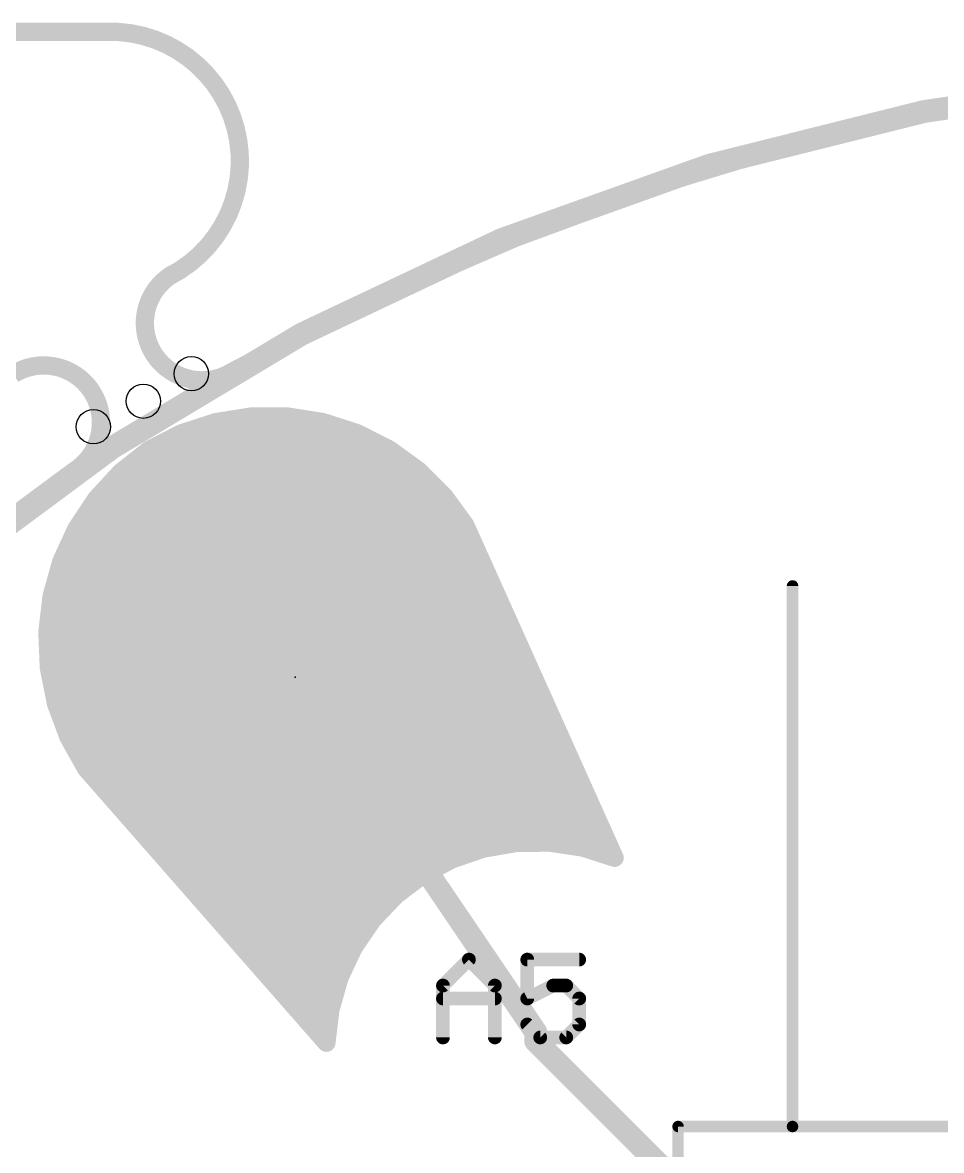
# Model space of a CAD drawing. Extents: x 0 to 107, y -24 to 80.
# Drawn here: x 15.59 to 25.78, y 67.59 to 80.11 of the extents above; entities that cross this region are included whole.
import ezdxf

# ---------------------------------------------------------------- set-up
doc = ezdxf.new("R2010")
doc.units = 0
for name, color, linetype in [('1', 12, 'CONTINUOUS'), ('16', 132, 'CONTINUOUS'), ('17', 110, 'CONTINUOUS'), ('20', 53, 'CONTINUOUS'), ('21', 53, 'CONTINUOUS'), ('23', 53, 'CONTINUOUS'), ('51', 53, 'CONTINUOUS')]:
    doc.layers.add(name, color=color, linetype=linetype)

# ---------------------------------------------------------------- blocks, each defined once
blk = doc.blocks.new('ROUNDP')
at = {"const_width": 0.5}
blk.add_lwpolyline([(0, -0.25, 1), (0, 0.25, 1), (0, -0.25)], format="xyb", dxfattribs=at)

msp = doc.modelspace()

# ---------------------------------------------------------------- linework, layer by layer
at = {"layer": '1'}
for points, const_width in [([(17.7281, 75.677), (17.3476, 75.5528)], 0.2032), ([(18.1233, 75.7401), (17.7281, 75.677)], 0.2032), ([(18.5235, 75.7406), (18.1233, 75.7401)], 0.2032), ([(18.9189, 75.6785), (18.5235, 75.7406)], 0.2032), ([(19.2997, 75.5554), (18.9189, 75.6785)], 0.2032), ([(17.3476, 75.5528), (16.9913, 75.3706)], 0.2032), ([(17.4629, 75.5904), (19.1914, 75.5904)], 0.2032), ([(19.6565, 75.3742), (19.2997, 75.5554)], 0.2032), ([(17.0237, 75.3872), (19.6309, 75.3872)], 0.2032), ([(16.9913, 75.3706), (16.6773, 75.1224)], 0.2032), ([(19.9806, 75.1394), (19.6565, 75.3742)], 0.2032), ([(16.7552, 75.184), (19.919, 75.184)], 0.2032), ([(20.264, 74.8568), (19.9806, 75.1394)], 0.2032), ([(16.6773, 75.1224), (16.4061, 74.8282)], 0.2032), ([(16.5467, 74.9808), (20.1396, 74.9808)], 0.2032), ([(16.4061, 74.8282), (16.1841, 74.4951)], 0.2032), ([(16.3723, 74.7776), (20.3217, 74.7776)], 0.2032), ([(20.4997, 74.5333), (20.264, 74.8568)], 0.2032), ([(16.237, 74.5744), (20.4697, 74.5744)], 0.2032), ([(22.1557, 70.8431), (20.4997, 74.5333)], 0.2032), ([(16.1841, 74.4951), (16.0171, 74.1315)], 0.2032), ([(16.1272, 74.3712), (20.5724, 74.3712)], 0.2032), ([(16.0171, 74.1315), (15.9089, 73.7462)], 0.2032), ([(16.0338, 74.168), (20.6636, 74.168)], 0.2032), ([(15.9703, 73.9648), (20.7548, 73.9648)], 0.2032), ([(15.9133, 73.7616), (20.846, 73.7616)], 0.2032), ([(15.9089, 73.7462), (15.8624, 73.3487)], 0.2032), ([(15.887, 73.5584), (20.9372, 73.5584)], 0.2032), ([(15.8624, 73.3487), (15.8786, 72.9488)], 0.2032), ([(15.8632, 73.3552), (21.0284, 73.3552)], 0.2032), ([(15.8704, 73.152), (21.1196, 73.152)], 0.2032), ([(15.8786, 72.9488), (15.9572, 72.5564)], 0.2032), ([(15.8786, 72.9488), (21.2108, 72.9488)], 0.2032), ([(21.28, 68.9101), (18.6282, 72.8209)], 0.254), ([(15.9193, 72.7456), (21.302, 72.7456)], 0.2032), ([(15.9572, 72.5564), (16.0962, 72.181)], 0.2032), ([(15.9623, 72.5424), (21.3931, 72.5424)], 0.2032), ([(16.0376, 72.3392), (21.4843, 72.3392)], 0.2032), ([(16.0962, 72.181), (16.2921, 71.8321)], 0.2032), ([(16.1214, 72.136), (21.5755, 72.136)], 0.2032), ([(16.2356, 71.9328), (21.6667, 71.9328)], 0.2032), ([(16.2921, 71.8321), (18.958, 68.7902)], 0.2032), ([(16.382, 71.7296), (21.7579, 71.7296)], 0.2032), ([(16.56, 71.5264), (21.8491, 71.5264)], 0.2032), ([(16.7381, 71.3232), (21.9403, 71.3232)], 0.2032), ([(16.9162, 71.12), (22.0315, 71.12)], 0.2032), ([(20.6998, 70.9448), (21.0652, 71.0077)], 0.2032), ([(21.0652, 71.0077), (21.436, 71.0115)], 0.2032), ([(21.436, 71.0115), (21.8026, 70.9562)], 0.2032), ([(17.0943, 70.9168), (20.6181, 70.9168)], 0.2032), ([(20.3491, 70.8245), (20.6998, 70.9448)], 0.2032), ([(21.8026, 70.9562), (22.1557, 70.8431)], 0.2032), ([(21.9256, 70.9168), (22.1227, 70.9168)], 0.2032), ([(20.022, 70.6498), (20.3491, 70.8245)], 0.2032), ([(17.2724, 70.7136), (20.1415, 70.7136)], 0.2032), ([(19.727, 70.4251), (20.022, 70.6498)], 0.2032), ([(17.4504, 70.5104), (19.839, 70.5104)], 0.2032), ([(19.4716, 70.1564), (19.727, 70.4251)], 0.2032), ([(17.6285, 70.3072), (19.6149, 70.3072)], 0.2032), ([(19.2623, 69.8503), (19.4716, 70.1564)], 0.2032), ([(17.8066, 70.104), (19.4358, 70.104)], 0.2032), ([(17.9847, 69.9008), (19.2968, 69.9008)], 0.2032), ([(19.1045, 69.5148), (19.2623, 69.8503)], 0.2032), ([(18.1628, 69.6976), (19.1905, 69.6976)], 0.2032), ([(19.0022, 69.1584), (19.1045, 69.5148)], 0.2032), ([(18.3408, 69.4944), (19.0986, 69.4944)], 0.2032), ([(18.5189, 69.2912), (19.0403, 69.2912)], 0.2032), ([(18.958, 68.7902), (19.0022, 69.1584)], 0.2032), ([(18.697, 69.088), (18.9937, 69.088)], 0.2032), ([(18.8751, 68.8848), (18.9693, 68.8848)], 0.2032), ([(21.28, 68.8101), (21.28, 68.9101)], 0.254), ([(25.48, 64.6101), (21.28, 68.8101)], 0.254)]:
    msp.add_lwpolyline(points, dxfattribs=dict(at, const_width=const_width))
for points, const_width in [([(17.7201, 75.7271, 1), (17.7361, 75.6268)], 0.1016), ([(17.7439, 75.6287, 1), (17.7123, 75.7253)], 0.1016), ([(18.1232, 75.7909, 1), (18.1234, 75.6893)], 0.1016), ([(18.1313, 75.6899, 1), (18.1153, 75.7903)], 0.1016), ([(18.5314, 75.7908, 1), (18.5156, 75.6904)], 0.1016), ([(18.5236, 75.6898, 1), (18.5234, 75.7914)], 0.1016), ([(18.9345, 75.7269, 1), (18.9033, 75.6302)], 0.1016), ([(18.911, 75.6284, 1), (18.9268, 75.7287)], 0.1016), ([(17.3319, 75.6011, 1), (17.3634, 75.5045)], 0.1016), ([(17.3708, 75.5076, 1), (17.3245, 75.598)], 0.1016), ([(17.4629, 75.6412, 1), (17.4629, 75.5396)], 0.1016), ([(19.1914, 75.5396, 1), (19.1914, 75.6412)], 0.1016), ([(19.3227, 75.6007, 1), (19.2767, 75.5101)], 0.1016), ([(19.284, 75.507, 1), (19.3153, 75.6037)], 0.1016), ([(17.0237, 75.438, 1), (17.0237, 75.3364)], 0.1016), ([(19.6309, 75.3364, 1), (19.6309, 75.438)], 0.1016), ([(16.9682, 75.4159, 1), (17.0144, 75.3254)], 0.1016), ([(17.0228, 75.3308, 1), (16.9598, 75.4105)], 0.1016), ([(19.6863, 75.4153, 1), (19.6267, 75.333)], 0.1016), ([(19.6335, 75.3289, 1), (19.6795, 75.4195)], 0.1016), ([(16.7552, 75.2348, 1), (16.7552, 75.1332)], 0.1016), ([(19.919, 75.1332, 1), (19.919, 75.2348)], 0.1016), ([(20.0165, 75.1753, 1), (19.9447, 75.1034)], 0.1016), ([(16.6458, 75.1623, 1), (16.7088, 75.0826)], 0.1016), ([(16.7147, 75.088, 1), (16.64, 75.1569)], 0.1016), ([(19.9508, 75.0982, 1), (20.0104, 75.1805)], 0.1016), ([(16.5467, 75.0316, 1), (16.5467, 74.93)], 0.1016), ([(20.1396, 74.93, 1), (20.1396, 75.0316)], 0.1016), ([(16.3723, 74.8284, 1), (16.3723, 74.7268)], 0.1016), ([(16.3687, 74.8626, 1), (16.4434, 74.7938)], 0.1016), ([(16.4483, 74.8, 1), (16.3638, 74.8564)], 0.1016), ([(20.3051, 74.8867, 1), (20.2229, 74.8268)], 0.1016), ([(20.2281, 74.8208, 1), (20.2999, 74.8927)], 0.1016), ([(20.3217, 74.7268, 1), (20.3217, 74.8284)], 0.1016), ([(16.237, 74.6252, 1), (16.237, 74.5236)], 0.1016), ([(20.546, 74.5541, 1), (20.4533, 74.5125)], 0.1016), ([(20.4586, 74.5034, 1), (20.5407, 74.5632)], 0.1016), ([(20.4697, 74.5236, 1), (20.4697, 74.6252)], 0.1016), ([(16.1419, 74.5233, 1), (16.2264, 74.467)], 0.1016), ([(16.2303, 74.4739, 1), (16.138, 74.5163)], 0.1016), ([(16.1272, 74.422, 1), (16.1272, 74.3204)], 0.1016), ([(20.5724, 74.3204, 1), (20.5724, 74.422)], 0.1016), ([(16.066, 74.1177, 1), (15.9682, 74.1452)], 0.1016), ([(16.0338, 74.2188, 1), (16.0338, 74.1172)], 0.1016), ([(20.6636, 74.1172, 1), (20.6636, 74.2188)], 0.1016), ([(15.9709, 74.1527, 1), (16.0632, 74.1103)], 0.1016), ([(15.9703, 74.0156, 1), (15.9703, 73.914)], 0.1016), ([(20.7548, 73.914, 1), (20.7548, 74.0156)], 0.1016), ([(15.9133, 73.8124, 1), (15.9133, 73.7108)], 0.1016), ([(20.846, 73.7108, 1), (20.846, 73.8124)], 0.1016), ([(15.86, 73.7599, 1), (15.9578, 73.7324)], 0.1016), ([(15.9594, 73.7402, 1), (15.8585, 73.7521)], 0.1016), ([(15.887, 73.6092, 1), (15.887, 73.5076)], 0.1016), ([(20.9372, 73.5076, 1), (20.9372, 73.6092)], 0.1016), ([(15.9132, 73.3507, 1), (15.8116, 73.3466)], 0.1016), ([(15.8119, 73.3546, 1), (15.9128, 73.3427)], 0.1016), ([(15.8632, 73.406, 1), (15.8632, 73.3044)], 0.1016), ([(21.0284, 73.3044, 1), (21.0284, 73.406)], 0.1016), ([(15.8704, 73.2028, 1), (15.8704, 73.1012)], 0.1016), ([(21.1196, 73.1012, 1), (21.1196, 73.2028)], 0.1016), ([(15.8786, 72.9996, 1), (15.8786, 72.898)], 0.1016), ([(15.9284, 72.9587, 1), (15.8288, 72.9388)], 0.1016), ([(15.8279, 72.9467, 1), (15.9294, 72.9508)], 0.1016), ([(21.2108, 72.898, 1), (21.2108, 72.9996)], 0.1016), ([(18.6808, 72.8565, 1), (18.5756, 72.7852)], 0.127), ([(15.9193, 72.7964, 1), (15.9193, 72.6948)], 0.1016), ([(21.302, 72.6948, 1), (21.302, 72.7964)], 0.1016), ([(16.0048, 72.574, 1), (15.9095, 72.5387)], 0.1016), ([(15.9074, 72.5464, 1), (16.007, 72.5663)], 0.1016), ([(15.9623, 72.5932, 1), (15.9623, 72.4916)], 0.1016), ([(21.3931, 72.4916, 1), (21.3931, 72.5932)], 0.1016), ([(16.0376, 72.39, 1), (16.0376, 72.2884)], 0.1016), ([(21.4843, 72.2884, 1), (21.4843, 72.39)], 0.1016), ([(16.1404, 72.2059, 1), (16.0519, 72.1562)], 0.1016), ([(16.0485, 72.1634, 1), (16.1438, 72.1987)], 0.1016), ([(16.1214, 72.1868, 1), (16.1214, 72.0852)], 0.1016), ([(21.5755, 72.0852, 1), (21.5755, 72.1868)], 0.1016), ([(16.2356, 71.9836, 1), (16.2356, 71.882)], 0.1016), ([(21.6667, 71.882, 1), (21.6667, 71.9836)], 0.1016), ([(16.3303, 71.8656, 1), (16.2539, 71.7986)], 0.1016), ([(16.2478, 71.8072, 1), (16.3364, 71.857)], 0.1016), ([(16.382, 71.7804, 1), (16.382, 71.6788)], 0.1016), ([(21.7579, 71.6788, 1), (21.7579, 71.7804)], 0.1016), ([(16.56, 71.5772, 1), (16.56, 71.4756)], 0.1016), ([(21.8491, 71.4756, 1), (21.8491, 71.5772)], 0.1016), ([(16.7381, 71.374, 1), (16.7381, 71.2724)], 0.1016), ([(21.9403, 71.2724, 1), (21.9403, 71.374)], 0.1016), ([(16.9162, 71.1708, 1), (16.9162, 71.0692)], 0.1016), ([(21.0647, 71.0585, 1), (21.0657, 70.9569)], 0.1016), ([(21.0738, 70.9577, 1), (21.0566, 71.0578)], 0.1016), ([(21.4436, 71.0618, 1), (21.4284, 70.9613)], 0.1016), ([(21.4365, 70.9607, 1), (21.4354, 71.0623)], 0.1016), ([(22.0315, 71.0692, 1), (22.0315, 71.1708)], 0.1016), ([(17.0943, 70.9676, 1), (17.0943, 70.866)], 0.1016), ([(20.6181, 70.866, 1), (20.6181, 70.9676)], 0.1016), ([(20.6912, 70.9949, 1), (20.7084, 70.8948)], 0.1016), ([(20.7163, 70.8968, 1), (20.6833, 70.9929)], 0.1016), ([(21.8181, 71.0046, 1), (21.7871, 70.9078)], 0.1016), ([(21.795, 70.906, 1), (21.8102, 71.0064)], 0.1016), ([(21.9256, 70.9676, 1), (21.9256, 70.866)], 0.1016), ([(22.1227, 70.866, 1), (22.1227, 70.9676)], 0.1016), ([(20.3326, 70.8725, 1), (20.3656, 70.7764)], 0.1016), ([(20.373, 70.7797, 1), (20.3251, 70.8693)], 0.1016), ([(22.1094, 70.8223, 1), (22.2021, 70.8639)], 0.1016), ([(22.1402, 70.7947, 1), (22.1712, 70.8915)], 0.1016), ([(17.2724, 70.7644, 1), (17.2724, 70.6628)], 0.1016), ([(19.9981, 70.6946, 1), (20.046, 70.605)], 0.1016), ([(20.0528, 70.6093, 1), (19.9912, 70.6902)], 0.1016), ([(20.1415, 70.6628, 1), (20.1415, 70.7644)], 0.1016), ([(17.4504, 70.5612, 1), (17.4504, 70.4596)], 0.1016), ([(19.839, 70.4596, 1), (19.839, 70.5612)], 0.1016), ([(19.6962, 70.4656, 1), (19.7578, 70.3847)], 0.1016), ([(19.7638, 70.3901, 1), (19.6902, 70.4601)], 0.1016), ([(17.6285, 70.358, 1), (17.6285, 70.2564)], 0.1016), ([(19.6149, 70.2564, 1), (19.6149, 70.358)], 0.1016), ([(19.4348, 70.1913, 1), (19.5084, 70.1214)], 0.1016), ([(19.5135, 70.1277, 1), (19.4297, 70.185)], 0.1016), ([(17.8066, 70.1548, 1), (17.8066, 70.0532)], 0.1016), ([(19.4358, 70.0532, 1), (19.4358, 70.1548)], 0.1016), ([(17.9847, 69.9516, 1), (17.9847, 69.85)], 0.1016), ([(19.2968, 69.85, 1), (19.2968, 69.9516)], 0.1016), ([(19.2204, 69.879, 1), (19.3042, 69.8216)], 0.1016), ([(19.3083, 69.8287, 1), (19.2163, 69.8719)], 0.1016), ([(18.1628, 69.7484, 1), (18.1628, 69.6468)], 0.1016), ([(19.1905, 69.6468, 1), (19.1905, 69.7484)], 0.1016), ([(19.1533, 69.5007, 1), (19.0557, 69.5288)], 0.1016), ([(18.3408, 69.5452, 1), (18.3408, 69.4436)], 0.1016), ([(19.0585, 69.5364, 1), (19.1504, 69.4931)], 0.1016), ([(19.0986, 69.4436, 1), (19.0986, 69.5452)], 0.1016), ([(18.5189, 69.342, 1), (18.5189, 69.2404)], 0.1016), ([(19.0403, 69.2404, 1), (19.0403, 69.342)], 0.1016), ([(19.0526, 69.1523, 1), (18.9517, 69.1644)], 0.1016), ([(18.697, 69.1388, 1), (18.697, 69.0372)], 0.1016), ([(18.9533, 69.1724, 1), (19.051, 69.1443)], 0.1016), ([(18.9937, 69.0372, 1), (18.9937, 69.1388)], 0.1016), ([(18.8751, 68.9356, 1), (18.8751, 68.834)], 0.1016), ([(18.9693, 68.834, 1), (18.9693, 68.9356)], 0.1016), ([(21.3435, 68.9101, 1), (21.2165, 68.9101)], 0.127), ([(21.2274, 68.8745, 1), (21.3326, 68.9457)], 0.127), ([(18.9198, 68.7567, 1), (18.9962, 68.8237)], 0.1016), ([(21.3249, 68.855, 1), (21.2351, 68.7652)], 0.127), ([(21.2165, 68.8101, 1), (21.3435, 68.8101)], 0.127), ([(18.9076, 68.7963, 1), (19.0084, 68.7842)], 0.1016)]:
    msp.add_lwpolyline(points, format="xyb", dxfattribs=dict(at, const_width=const_width))
at = {"layer": '16'}
for points, const_width in [([(30.4547, 79.6038, 0.4142), (5.4864, 54.6355)], 0.254), ([(17.7201, 75.7271, 1), (17.7361, 75.6268)], 0.1016), ([(17.7439, 75.6286, 1), (17.7123, 75.7252)], 0.1016), ([(18.1232, 75.7909, 1), (18.1234, 75.6893)], 0.1016), ([(18.1313, 75.6899, 1), (18.1153, 75.7902)], 0.1016), ([(18.5314, 75.7908, 1), (18.5156, 75.6904)], 0.1016), ([(18.5236, 75.6898, 1), (18.5234, 75.7914)], 0.1016), ([(18.9345, 75.7268, 1), (18.9032, 75.6302)], 0.1016), ([(18.911, 75.6283, 1), (18.9268, 75.7287)], 0.1016), ([(17.3319, 75.6011, 1), (17.3634, 75.5045)], 0.1016), ([(17.3708, 75.5075, 1), (17.3245, 75.598)], 0.1016), ([(17.4629, 75.6412, 1), (17.4629, 75.5396)], 0.1016), ([(19.1913, 75.5396, 1), (19.1913, 75.6412)], 0.1016), ([(19.3227, 75.6006, 1), (19.2767, 75.51)], 0.1016), ([(19.284, 75.507, 1), (19.3153, 75.6037)], 0.1016), ([(17.0237, 75.438, 1), (17.0237, 75.3364)], 0.1016), ([(19.6308, 75.3364, 1), (19.6308, 75.438)], 0.1016), ([(16.9682, 75.4159, 1), (17.0144, 75.3254)], 0.1016), ([(17.0228, 75.3308, 1), (16.9598, 75.4105)], 0.1016), ([(19.6863, 75.4153, 1), (19.6267, 75.333)], 0.1016), ([(19.6335, 75.3288, 1), (19.6795, 75.4194)], 0.1016), ([(16.7552, 75.2348, 1), (16.7552, 75.1332)], 0.1016), ([(19.919, 75.1332, 1), (19.919, 75.2348)], 0.1016), ([(20.0165, 75.1753, 1), (19.9447, 75.1034)], 0.1016), ([(16.6458, 75.1623, 1), (16.7088, 75.0826)], 0.1016), ([(16.7147, 75.088, 1), (16.64, 75.1569)], 0.1016), ([(19.9508, 75.0982, 1), (20.0104, 75.1805)], 0.1016), ([(16.5467, 75.0316, 1), (16.5467, 74.93)], 0.1016), ([(20.1396, 74.93, 1), (20.1396, 75.0316)], 0.1016), ([(16.3723, 74.8284, 1), (16.3723, 74.7268)], 0.1016), ([(16.3687, 74.8626, 1), (16.4434, 74.7938)], 0.1016), ([(16.4483, 74.8, 1), (16.3638, 74.8564)], 0.1016), ([(20.305, 74.8867, 1), (20.2229, 74.8268)], 0.1016), ([(20.2281, 74.8208, 1), (20.2999, 74.8927)], 0.1016), ([(20.3217, 74.7268, 1), (20.3217, 74.8284)], 0.1016), ([(16.2369, 74.6252, 1), (16.2369, 74.5236)], 0.1016), ([(20.546, 74.5541, 1), (20.4533, 74.5125)], 0.1016), ([(20.4586, 74.5034, 1), (20.5407, 74.5632)], 0.1016), ([(20.4697, 74.5236, 1), (20.4697, 74.6252)], 0.1016), ([(16.1418, 74.5233, 1), (16.2264, 74.467)], 0.1016), ([(16.2303, 74.4739, 1), (16.138, 74.5164)], 0.1016), ([(16.1272, 74.422, 1), (16.1272, 74.3204)], 0.1016), ([(20.5724, 74.3204, 1), (20.5724, 74.422)], 0.1016), ([(16.0659, 74.1178, 1), (15.9681, 74.1452)], 0.1016), ([(16.0338, 74.2188, 1), (16.0338, 74.1172)], 0.1016), ([(20.6636, 74.1172, 1), (20.6636, 74.2188)], 0.1016), ([(15.9709, 74.1527, 1), (16.0632, 74.1103)], 0.1016), ([(15.9702, 74.0156, 1), (15.9702, 73.914)], 0.1016), ([(20.7548, 73.914, 1), (20.7548, 74.0156)], 0.1016), ([(15.9132, 73.8124, 1), (15.9132, 73.7108)], 0.1016), ([(20.846, 73.7108, 1), (20.846, 73.8124)], 0.1016), ([(15.86, 73.7599, 1), (15.9578, 73.7324)], 0.1016), ([(15.9593, 73.7403, 1), (15.8584, 73.7521)], 0.1016), ([(15.8869, 73.6092, 1), (15.8869, 73.5076)], 0.1016), ([(20.9372, 73.5076, 1), (20.9372, 73.6092)], 0.1016), ([(15.9131, 73.3507, 1), (15.8116, 73.3466)], 0.1016), ([(15.8119, 73.3546, 1), (15.9128, 73.3428)], 0.1016), ([(15.8631, 73.406, 1), (15.8631, 73.3044)], 0.1016), ([(21.0284, 73.3044, 1), (21.0284, 73.406)], 0.1016), ([(15.8703, 73.2028, 1), (15.8703, 73.1012)], 0.1016), ([(21.1196, 73.1012, 1), (21.1196, 73.2028)], 0.1016), ([(15.8786, 72.9996, 1), (15.8786, 72.898)], 0.1016), ([(15.9284, 72.9587, 1), (15.8288, 72.9388)], 0.1016), ([(15.8278, 72.9467, 1), (15.9293, 72.9508)], 0.1016), ([(21.2108, 72.898, 1), (21.2108, 72.9996)], 0.1016), ([(18.6641, 72.7849, 1), (18.5923, 72.8568)], 0.1016), ([(15.9193, 72.7964, 1), (15.9193, 72.6948)], 0.1016), ([(21.302, 72.6948, 1), (21.302, 72.7964)], 0.1016), ([(16.0048, 72.574, 1), (15.9095, 72.5387)], 0.1016), ([(15.9073, 72.5464, 1), (16.007, 72.5663)], 0.1016), ([(15.9623, 72.5932, 1), (15.9623, 72.4916)], 0.1016), ([(21.3931, 72.4916, 1), (21.3931, 72.5932)], 0.1016), ([(16.0376, 72.39, 1), (16.0376, 72.2884)], 0.1016), ([(21.4843, 72.2884, 1), (21.4843, 72.39)], 0.1016), ([(16.1404, 72.2059, 1), (16.0518, 72.1562)], 0.1016), ([(16.0485, 72.1634, 1), (16.1438, 72.1987)], 0.1016), ([(16.1214, 72.1868, 1), (16.1214, 72.0852)], 0.1016), ([(21.5755, 72.0852, 1), (21.5755, 72.1868)], 0.1016), ([(16.2356, 71.9836, 1), (16.2356, 71.882)], 0.1016), ([(21.6667, 71.882, 1), (21.6667, 71.9836)], 0.1016), ([(16.3303, 71.8656, 1), (16.2539, 71.7986)], 0.1016), ([(16.2478, 71.8072, 1), (16.3364, 71.857)], 0.1016), ([(16.382, 71.7804, 1), (16.382, 71.6788)], 0.1016), ([(21.7579, 71.6788, 1), (21.7579, 71.7804)], 0.1016), ([(16.56, 71.5772, 1), (16.56, 71.4756)], 0.1016), ([(21.8491, 71.4756, 1), (21.8491, 71.5772)], 0.1016), ([(16.7381, 71.374, 1), (16.7381, 71.2724)], 0.1016), ([(17.0947, 71.3591, 1), (17.1665, 71.2873)], 0.1016), ([(21.9403, 71.2724, 1), (21.9403, 71.374)], 0.1016), ([(16.9162, 71.1708, 1), (16.9162, 71.0692)], 0.1016), ([(21.0647, 71.0585, 1), (21.0657, 70.9569)], 0.1016), ([(21.0738, 70.9577, 1), (21.0566, 71.0578)], 0.1016), ([(21.4436, 71.0618, 1), (21.4284, 70.9613)], 0.1016), ([(21.4365, 70.9607, 1), (21.4354, 71.0623)], 0.1016), ([(22.0315, 71.0692, 1), (22.0315, 71.1708)], 0.1016), ([(17.0943, 70.9676, 1), (17.0943, 70.866)], 0.1016), ([(20.6181, 70.866, 1), (20.6181, 70.9676)], 0.1016), ([(20.6912, 70.9949, 1), (20.7084, 70.8948)], 0.1016), ([(20.7163, 70.8968, 1), (20.6833, 70.9929)], 0.1016), ([(21.8181, 71.0046, 1), (21.7871, 70.9078)], 0.1016), ([(21.795, 70.906, 1), (21.8102, 71.0064)], 0.1016), ([(21.9257, 70.9676, 1), (21.9257, 70.866)], 0.1016), ([(22.1227, 70.866, 1), (22.1227, 70.9676)], 0.1016), ([(20.3326, 70.8725, 1), (20.3656, 70.7764)], 0.1016), ([(20.373, 70.7797, 1), (20.3251, 70.8693)], 0.1016), ([(22.1094, 70.8223, 1), (22.2021, 70.8639)], 0.1016), ([(22.1402, 70.7947, 1), (22.1712, 70.8915)], 0.1016), ([(17.2724, 70.7644, 1), (17.2724, 70.6628)], 0.1016), ([(19.9981, 70.6946, 1), (20.046, 70.605)], 0.1016), ([(20.0528, 70.6093, 1), (19.9912, 70.6902)], 0.1016), ([(20.1415, 70.6628, 1), (20.1415, 70.7644)], 0.1016), ([(17.4504, 70.5612, 1), (17.4504, 70.4596)], 0.1016), ([(19.839, 70.4596, 1), (19.839, 70.5612)], 0.1016), ([(19.6962, 70.4656, 1), (19.7578, 70.3847)], 0.1016), ([(19.7638, 70.3901, 1), (19.6902, 70.4601)], 0.1016), ([(17.6285, 70.358, 1), (17.6285, 70.2564)], 0.1016), ([(19.6149, 70.2564, 1), (19.6149, 70.358)], 0.1016), ([(19.4348, 70.1913, 1), (19.5084, 70.1214)], 0.1016), ([(19.5135, 70.1277, 1), (19.4297, 70.185)], 0.1016), ([(17.8066, 70.1548, 1), (17.8066, 70.0532)], 0.1016), ([(19.4358, 70.0532, 1), (19.4358, 70.1548)], 0.1016), ([(17.9847, 69.9516, 1), (17.9847, 69.85)], 0.1016), ([(19.2968, 69.85, 1), (19.2968, 69.9516)], 0.1016), ([(19.2204, 69.879, 1), (19.3042, 69.8216)], 0.1016), ([(19.3083, 69.8287, 1), (19.2163, 69.8719)], 0.1016), ([(18.1628, 69.7484, 1), (18.1628, 69.6468)], 0.1016), ([(19.1905, 69.6468, 1), (19.1905, 69.7484)], 0.1016), ([(19.1533, 69.5007, 1), (19.0557, 69.5288)], 0.1016), ([(18.3408, 69.5452, 1), (18.3408, 69.4436)], 0.1016), ([(19.0585, 69.5364, 1), (19.1504, 69.4931)], 0.1016), ([(19.0986, 69.4436, 1), (19.0986, 69.5452)], 0.1016), ([(18.5189, 69.342, 1), (18.5189, 69.2404)], 0.1016), ([(19.0403, 69.2404, 1), (19.0403, 69.342)], 0.1016), ([(19.0526, 69.1523, 1), (18.9517, 69.1644)], 0.1016), ([(18.697, 69.1388, 1), (18.697, 69.0372)], 0.1016), ([(18.9533, 69.1724, 1), (19.051, 69.1443)], 0.1016), ([(18.9937, 69.0372, 1), (18.9937, 69.1388)], 0.1016), ([(18.8751, 68.9356, 1), (18.8751, 68.834)], 0.1016), ([(18.9693, 68.834, 1), (18.9693, 68.9356)], 0.1016), ([(18.9198, 68.7567, 1), (18.9962, 68.8237)], 0.1016), ([(18.9076, 68.7963, 1), (19.0084, 68.7842)], 0.1016)]:
    msp.add_lwpolyline(points, format="xyb", dxfattribs=dict(at, const_width=const_width))
at = {"layer": '16', "const_width": 0.2032}
for points in [[(17.3476, 75.5528), (17.7281, 75.6769)], [(17.7281, 75.6769), (18.1233, 75.7401)], [(18.1233, 75.7401), (18.5235, 75.7406)], [(18.5235, 75.7406), (18.9189, 75.6785)], [(18.9189, 75.6785), (19.2997, 75.5553)], [(16.9913, 75.3706), (17.3476, 75.5528)], [(17.4629, 75.5904), (19.1913, 75.5904)], [(19.2997, 75.5553), (19.6565, 75.3741)], [(17.0237, 75.3872), (19.6308, 75.3872)], [(16.6773, 75.1225), (16.9913, 75.3706)], [(19.6565, 75.3741), (19.9806, 75.1393)], [(16.7552, 75.184), (19.919, 75.184)], [(19.9806, 75.1393), (20.264, 74.8567)], [(16.406, 74.8282), (16.6773, 75.1225)], [(16.5467, 74.9808), (20.1396, 74.9808)], [(16.1841, 74.4952), (16.406, 74.8282)], [(16.3723, 74.7776), (20.3217, 74.7776)], [(20.264, 74.8567), (20.4997, 74.5333)], [(16.2369, 74.5744), (20.4697, 74.5744)], [(20.4997, 74.5333), (22.1557, 70.8431)], [(16.017, 74.1315), (16.1841, 74.4952)], [(16.1272, 74.3712), (20.5724, 74.3712)], [(15.9089, 73.7462), (16.017, 74.1315)], [(16.0338, 74.168), (20.6636, 74.168)], [(15.9702, 73.9648), (20.7548, 73.9648)], [(15.9132, 73.7616), (20.846, 73.7616)], [(15.8624, 73.3487), (15.9089, 73.7462)], [(15.8869, 73.5584), (20.9372, 73.5584)], [(15.8786, 72.9488), (15.8624, 73.3487)], [(15.8631, 73.3552), (21.0284, 73.3552)], [(15.8703, 73.152), (21.1196, 73.152)], [(15.9571, 72.5563), (15.8786, 72.9488)], [(15.8786, 72.9488), (21.2108, 72.9488)], [(18.6282, 72.8209), (17.1306, 71.3232)], [(15.9193, 72.7456), (21.302, 72.7456)], [(16.0961, 72.181), (15.9571, 72.5563)], [(15.9623, 72.5424), (21.3931, 72.5424)], [(16.0376, 72.3392), (21.4843, 72.3392)], [(16.2921, 71.8321), (16.0961, 72.181)], [(16.1214, 72.136), (21.5755, 72.136)], [(16.2356, 71.9328), (21.6667, 71.9328)], [(18.958, 68.7902), (16.2921, 71.8321)], [(16.382, 71.7296), (21.7579, 71.7296)], [(16.56, 71.5264), (21.8491, 71.5264)], [(16.7381, 71.3232), (21.9403, 71.3232)], [(16.9162, 71.12), (22.0315, 71.12)], [(21.0652, 71.0077), (20.6998, 70.9448)], [(21.436, 71.0115), (21.0652, 71.0077)], [(21.8026, 70.9562), (21.436, 71.0115)], [(17.0943, 70.9168), (20.6181, 70.9168)], [(20.6998, 70.9448), (20.3491, 70.8245)], [(22.1557, 70.8431), (21.8026, 70.9562)], [(21.9257, 70.9168), (22.1227, 70.9168)], [(20.3491, 70.8245), (20.022, 70.6498)], [(17.2724, 70.7136), (20.1415, 70.7136)], [(20.022, 70.6498), (19.727, 70.4251)], [(17.4504, 70.5104), (19.839, 70.5104)], [(19.727, 70.4251), (19.4716, 70.1564)], [(17.6285, 70.3072), (19.6149, 70.3072)], [(19.4716, 70.1564), (19.2623, 69.8503)], [(17.8066, 70.104), (19.4358, 70.104)], [(17.9847, 69.9008), (19.2968, 69.9008)], [(19.2623, 69.8503), (19.1045, 69.5148)], [(18.1628, 69.6976), (19.1905, 69.6976)], [(19.1045, 69.5148), (19.0022, 69.1584)], [(18.3408, 69.4944), (19.0986, 69.4944)], [(18.5189, 69.2912), (19.0403, 69.2912)], [(19.0022, 69.1584), (18.958, 68.7902)], [(18.697, 69.088), (18.9937, 69.088)], [(18.8751, 68.8848), (18.9693, 68.8848)]]:
    msp.add_lwpolyline(points, dxfattribs=at)
at = {"layer": '20', "const_width": 0.2032}
for points in [[(13.97, 80.01), (16.51, 80.01)], [(19.2532, 76.9341), (19.4259, 77.0153)], [(19.2707, 76.9441), (17.915, 76.2378)], [(14.9768, 74.258), (16.1579, 75.1338)]]:
    msp.add_lwpolyline(points, dxfattribs=at)
at = {"layer": '20'}
for points, const_width in [([(17.211, 77.2948, 0.8042), (16.51, 80.01)], 0.2032), ([(16.5081, 80.0608, 1), (16.5119, 79.9592)], 0.1016), ([(16.51, 79.9592, 1), (16.51, 80.0608)], 0.1016), ([(30.5029, 79.6087, 0.0714), (24.4043, 78.8492)], 0.2032), ([(24.4043, 78.8492, 0.0433), (19.4259, 77.0153)], 0.2032), ([(24.3909, 78.8982, 1), (24.4177, 78.8002)], 0.1016), ([(24.4177, 78.8002, 1), (24.3909, 78.8982)], 0.1016), ([(17.242, 77.3148, 1), (17.915, 76.2378)], 0.2032), ([(17.188, 77.3401, 1), (17.234, 77.2495)], 0.1016), ([(17.2689, 77.2717, 1), (17.2151, 77.3579)], 0.1016), ([(19.4043, 77.0613, 1), (19.4475, 76.9693)], 0.1016), ([(19.4475, 76.9693, 1), (19.4043, 77.0613)], 0.1016), ([(19.2316, 76.9801, 1), (19.2748, 76.8881)], 0.1016), ([(19.2942, 76.899, 1), (19.2472, 76.9892)], 0.1016), ([(16.1579, 75.1338, 1.0001), (15.4848, 76.2109)], 0.2032), ([(17.8915, 76.2829, 1), (17.9385, 76.1927)], 0.1016), ([(17.9419, 76.1947, 1), (17.8881, 76.2809)], 0.1016), ([(16.1882, 75.093, 1), (16.1276, 75.1746)], 0.1016), ([(16.131, 75.1769, 1), (16.1848, 75.0907)], 0.1016)]:
    msp.add_lwpolyline(points, format="xyb", dxfattribs=dict(at, const_width=const_width))
for centre in [(17.46, 76.2152), (16.9266, 75.9104), (16.3728, 75.626)]:
    msp.add_circle(centre, 0.1905, dxfattribs=at)
at = {"layer": '21', "const_width": 0.1524}
for points in [[(20.2512, 69.4246), (20.5393, 69.7127)], [(20.5393, 69.7127), (20.8274, 69.4246)], [(21.7629, 69.7127), (21.1867, 69.7127)], [(21.1867, 69.7127), (21.1867, 69.2806)], [(20.2512, 68.8484), (20.2512, 69.4246)], [(20.8274, 69.4246), (20.8274, 68.8484)], [(21.1867, 69.2806), (21.4748, 69.4246)], [(21.4748, 69.4246), (21.6189, 69.4246)], [(21.6189, 69.4246), (21.7629, 69.2806)], [(20.2512, 69.2806), (20.8274, 69.2806)], [(21.7629, 69.2806), (21.7629, 68.9925)], [(21.3308, 68.8484), (21.1867, 68.9925)], [(21.7629, 68.9925), (21.6189, 68.8484)], [(21.6189, 68.8484), (21.3308, 68.8484)]]:
    msp.add_lwpolyline(points, dxfattribs=at)
at = {"layer": '21', "const_width": 0.0762}
for points in [[(20.5663, 69.7397, 1), (20.5124, 69.6858)], [(20.5663, 69.6858, 1), (20.5124, 69.7397)], [(21.1867, 69.7508, 1), (21.1867, 69.6746)], [(21.2248, 69.7127, 1), (21.1486, 69.7127)], [(21.7629, 69.6746, 1), (21.7629, 69.7508)], [(20.2893, 69.4246, 1), (20.2131, 69.4246)], [(20.2243, 69.4516, 1), (20.2781, 69.3977)], [(20.8655, 69.4246, 1), (20.7893, 69.4246)], [(20.8005, 69.3977, 1), (20.8544, 69.4516)], [(21.4748, 69.4627, 1), (21.4748, 69.3865)], [(21.4919, 69.3905, 1), (21.4578, 69.4587)], [(21.6458, 69.4516, 1), (21.5919, 69.3977)], [(21.6189, 69.3865, 1), (21.6189, 69.4627)], [(20.2512, 69.3187, 1), (20.2512, 69.2425)], [(20.8274, 69.2425, 1), (20.8274, 69.3187)], [(21.1697, 69.3146, 1), (21.2038, 69.2465)], [(21.801, 69.2806, 1), (21.7248, 69.2806)], [(21.1486, 69.2806, 1), (21.2248, 69.2806)], [(21.736, 69.2536, 1), (21.7899, 69.3075)], [(21.2137, 69.0194, 1), (21.1598, 68.9655)], [(21.7248, 68.9925, 1), (21.801, 68.9925)], [(21.7899, 68.9655, 1), (21.736, 69.0194)], [(20.2131, 68.8484, 1), (20.2893, 68.8484)], [(20.7893, 68.8484, 1), (20.8655, 68.8484)], [(21.3308, 68.8865, 1), (21.3308, 68.8103)], [(21.3038, 68.8215, 1), (21.3577, 68.8753)], [(21.5919, 68.8753, 1), (21.6458, 68.8215)], [(21.6189, 68.8103, 1), (21.6189, 68.8865)]]:
    msp.add_lwpolyline(points, format="xyb", dxfattribs=at)
at = {"layer": '23'}
msp.add_point((18.612, 72.8461), dxfattribs=at)
at = {"layer": '51', "const_width": 0.127}
for points in [[(24.13, 67.8602), (24.13, 73.8602)], [(24.13, 67.8602), (22.86, 67.8602)], [(22.86, 67.8602), (22.86, 65.3602)], [(26.67, 67.8602), (24.13, 67.8602)]]:
    msp.add_lwpolyline(points, dxfattribs=at)
at = {"layer": '51', "const_width": 0.0635}
for points in [[(24.1618, 73.8602, 1), (24.0983, 73.8602)], [(22.86, 67.892, 1), (22.86, 67.8285)], [(22.8917, 67.8602, 1), (22.8283, 67.8602)], [(24.13, 67.892, 1), (24.13, 67.8285)], [(24.0983, 67.8602, 1), (24.1618, 67.8602)], [(24.13, 67.8285, 1), (24.13, 67.892)]]:
    msp.add_lwpolyline(points, format="xyb", dxfattribs=at)

# ---------------------------------------------------------------- block references
at = {"layer": '17', "xscale": 4.064, "yscale": 4.064, "rotation": 302.7}
msp.add_blockref('ROUNDP', (18.6282, 72.8209), dxfattribs=at)
msp.add_blockref('ROUNDP', (18.6282, 72.8209), dxfattribs=at)

doc.saveas('drawing.dxf')
